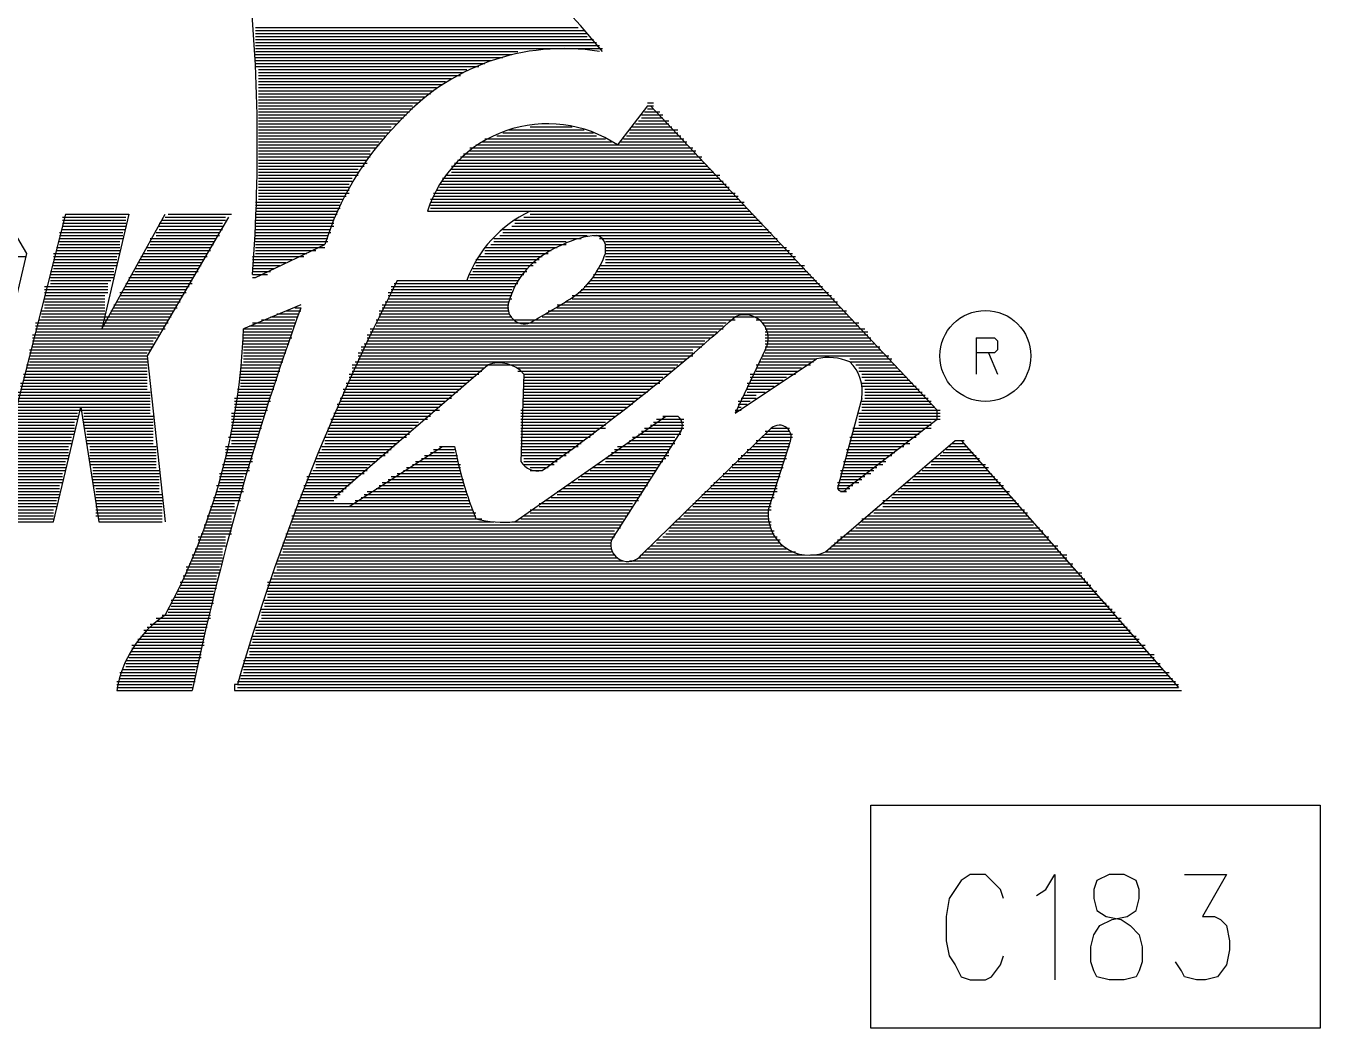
# Model space of a CAD drawing. Extents: x 11.9 to 28.1, y 10.8 to 21.2.
# Drawn here: x 22.0428 to 22.472, y 17.179 to 17.5115 of the extents above; entities that cross this region are included whole.
import ezdxf

# ---------------------------------------------------------------- set-up
doc = ezdxf.new("R2010")
doc.units = 0
doc.header["$MEASUREMENT"] = 0
doc.layers.add('LAYNR1', color=2, linetype='Continuous')

msp = doc.modelspace()

# ---------------------------------------------------------------- linework, layer by layer
at = {"layer": 'LAYNR1', "color": 7}
for points in [[(22.234, 17.503, 0.028773), (22.193, 17.547)], [(22.118, 17.429, 0.046729), (22.116, 17.535)], [(22.233, 17.503, 0.258152), (22.166, 17.479)], [(22.166, 17.479, 0.121014), (22.142, 17.439)], [(22.239, 17.472, 0.498028), (22.176, 17.45)], [(22.21, 17.45, 0.19477), (22.189, 17.427)], [(22.232, 17.442, 0.092169), (22.221, 17.439)], [(22.235, 17.439, 0.275177), (22.232, 17.442)], [(22.221, 17.439, 0.086833), (22.21, 17.432)], [(22.235, 17.436, 0.036126), (22.235, 17.439)], [(22.225, 17.422, 0.145152), (22.235, 17.436)], [(22.21, 17.432, 0.128229), (22.203, 17.42)], [(22.166, 17.427, 0.047599), (22.113, 17.293)], [(22.203, 17.42, 0.632968), (22.21, 17.413)], [(22.21, 17.413, 0.016522), (22.225, 17.422)], [(22.134, 17.418, 0.035336), (22.098, 17.291)], [(22.288, 17.404, 0.720447), (22.278, 17.415)], [(22.214, 17.364, 0.030139), (22.278, 17.415)], [(22.089, 17.316, 0.115688), (22.115, 17.411)], [(22.208, 17.396, 0.311111), (22.196, 17.399)], [(22.316, 17.4, 0.167078), (22.305, 17.401)], [(22.32, 17.388, 0.254362), (22.316, 17.4)], [(22.26, 17.377, 0.38713), (22.259, 17.382)], [(22.26, 17.377), (22.237, 17.341, 0.828288), (22.247, 17.336)], [(22.296, 17.373, 0.872456), (22.29, 17.378)], [(22.185, 17.372, 0.046598), (22.192, 17.348)], [(22.207, 17.367, 0.331284), (22.214, 17.364)], [(22.312, 17.358, 0.592622), (22.315, 17.358)], [(22.192, 17.348, 0.089761), (22.205, 17.347)], [(22.289, 17.351, 0.573455), (22.308, 17.337)], [(22.089, 17.316, 0.209419), (22.073, 17.291)]]:
    msp.add_lwpolyline(points, format="xyb", dxfattribs=at)
for points in [[(22.119, 17.511), (22.226, 17.511)], [(22.119, 17.51), (22.228, 17.51)], [(22.119, 17.51), (22.227, 17.51)], [(22.119, 17.509), (22.229, 17.509)], [(22.119, 17.508), (22.229, 17.508)], [(22.119, 17.507), (22.231, 17.507)], [(22.119, 17.507), (22.23, 17.507)], [(22.119, 17.506), (22.232, 17.506)], [(22.119, 17.505), (22.233, 17.505)], [(22.119, 17.504), (22.234, 17.504)], [(22.119, 17.504), (22.233, 17.504)], [(22.119, 17.503), (22.206, 17.503)], [(22.119, 17.502), (22.204, 17.502)], [(22.119, 17.501), (22.198, 17.501)], [(22.119, 17.501), (22.201, 17.501)], [(22.119, 17.5), (22.197, 17.5)], [(22.119, 17.499), (22.195, 17.499)], [(22.119, 17.498), (22.193, 17.498)], [(22.12, 17.498), (22.19, 17.498)], [(22.12, 17.497), (22.189, 17.497)], [(22.12, 17.496), (22.188, 17.496)], [(22.12, 17.495), (22.185, 17.495)], [(22.12, 17.495), (22.187, 17.495)], [(22.12, 17.494), (22.184, 17.494)], [(22.12, 17.493), (22.182, 17.493)], [(22.12, 17.492), (22.181, 17.492)], [(22.12, 17.492), (22.181, 17.492)], [(22.12, 17.491), (22.179, 17.491)], [(22.12, 17.49), (22.178, 17.49)], [(22.12, 17.489), (22.176, 17.489)], [(22.12, 17.489), (22.177, 17.489)], [(22.12, 17.488), (22.175, 17.488)], [(22.12, 17.487), (22.174, 17.487)], [(22.12, 17.486), (22.172, 17.486)], [(22.12, 17.486), (22.173, 17.486)], [(22.12, 17.485), (22.171, 17.485)], [(22.249, 17.485), (22.239, 17.472)], [(22.249, 17.486), (22.251, 17.486)], [(22.249, 17.485), (22.251, 17.485)], [(22.345, 17.384), (22.25, 17.485)], [(22.12, 17.484), (22.171, 17.484)], [(22.12, 17.483), (22.169, 17.483)], [(22.12, 17.483), (22.17, 17.483)], [(22.12, 17.482), (22.169, 17.482)], [(22.12, 17.481), (22.168, 17.481)], [(22.12, 17.48), (22.166, 17.48)], [(22.12, 17.48), (22.167, 17.48)], [(22.246, 17.48), (22.256, 17.48)], [(22.246, 17.48), (22.255, 17.48)], [(22.247, 17.482), (22.254, 17.482)], [(22.247, 17.481), (22.254, 17.481)], [(22.248, 17.483), (22.253, 17.483)], [(22.249, 17.484), (22.251, 17.484)], [(22.249, 17.483), (22.252, 17.483)], [(22.12, 17.479), (22.166, 17.479)], [(22.12, 17.478), (22.164, 17.478)], [(22.12, 17.477), (22.163, 17.477)], [(22.12, 17.477), (22.164, 17.477)], [(22.12, 17.476), (22.163, 17.476)], [(22.201, 17.476), (22.231, 17.476)], [(22.203, 17.477), (22.228, 17.477)], [(22.206, 17.477), (22.225, 17.477)], [(22.21, 17.478), (22.224, 17.478)], [(22.243, 17.477), (22.259, 17.477)], [(22.243, 17.477), (22.258, 17.477)], [(22.243, 17.476), (22.259, 17.476)], [(22.244, 17.478), (22.257, 17.478)], [(22.245, 17.479), (22.256, 17.479)], [(22.12, 17.475), (22.162, 17.475)], [(22.12, 17.474), (22.161, 17.474)], [(22.12, 17.474), (22.161, 17.474)], [(22.12, 17.473), (22.16, 17.473)], [(22.12, 17.472), (22.16, 17.472)], [(22.192, 17.472), (22.262, 17.472)], [(22.194, 17.473), (22.237, 17.473)], [(22.195, 17.474), (22.235, 17.474)], [(22.197, 17.474), (22.235, 17.474)], [(22.199, 17.475), (22.232, 17.475)], [(22.24, 17.473), (22.262, 17.473)], [(22.241, 17.474), (22.261, 17.474)], [(22.241, 17.474), (22.261, 17.474)], [(22.242, 17.475), (22.26, 17.475)], [(22.12, 17.471), (22.159, 17.471)], [(22.12, 17.471), (22.159, 17.471)], [(22.12, 17.47), (22.157, 17.47)], [(22.12, 17.469), (22.157, 17.469)], [(22.12, 17.468), (22.156, 17.468)], [(22.12, 17.468), (22.157, 17.468)], [(22.187, 17.468), (22.267, 17.468)], [(22.188, 17.469), (22.265, 17.469)], [(22.188, 17.468), (22.267, 17.468)], [(22.19, 17.471), (22.264, 17.471)], [(22.19, 17.47), (22.265, 17.47)], [(22.191, 17.471), (22.263, 17.471)], [(22.12, 17.467), (22.156, 17.467)], [(22.12, 17.466), (22.156, 17.466)], [(22.12, 17.465), (22.154, 17.465)], [(22.12, 17.465), (22.155, 17.465)], [(22.12, 17.464), (22.153, 17.464)], [(22.12, 17.463), (22.153, 17.463)], [(22.184, 17.465), (22.269, 17.465)], [(22.184, 17.464), (22.27, 17.464)], [(22.184, 17.463), (22.271, 17.463)], [(22.185, 17.466), (22.268, 17.466)], [(22.185, 17.465), (22.268, 17.465)], [(22.186, 17.467), (22.267, 17.467)], [(22.12, 17.462), (22.152, 17.462)], [(22.12, 17.462), (22.153, 17.462)], [(22.12, 17.461), (22.151, 17.461)], [(22.12, 17.46), (22.151, 17.46)], [(22.12, 17.459), (22.15, 17.459)], [(22.12, 17.459), (22.15, 17.459)], [(22.18, 17.459), (22.275, 17.459)], [(22.181, 17.461), (22.273, 17.461)], [(22.181, 17.46), (22.274, 17.46)], [(22.181, 17.459), (22.275, 17.459)], [(22.182, 17.462), (22.273, 17.462)], [(22.183, 17.462), (22.272, 17.462)], [(22.12, 17.458), (22.15, 17.458)], [(22.12, 17.457), (22.15, 17.457)], [(22.12, 17.456), (22.149, 17.456)], [(22.12, 17.456), (22.15, 17.456)], [(22.12, 17.455), (22.149, 17.455)], [(22.178, 17.456), (22.278, 17.456)], [(22.178, 17.456), (22.277, 17.456)], [(22.178, 17.455), (22.279, 17.455)], [(22.179, 17.457), (22.276, 17.457)], [(22.18, 17.458), (22.276, 17.458)], [(22.119, 17.453), (22.147, 17.453)], [(22.119, 17.453), (22.147, 17.453)], [(22.119, 17.452), (22.147, 17.452)], [(22.119, 17.451), (22.147, 17.451)], [(22.119, 17.45), (22.146, 17.45)], [(22.119, 17.45), (22.146, 17.45)], [(22.12, 17.454), (22.148, 17.454)], [(22.176, 17.45), (22.211, 17.45)], [(22.177, 17.454), (22.279, 17.454)], [(22.177, 17.453), (22.281, 17.453)], [(22.177, 17.453), (22.28, 17.453)], [(22.177, 17.452), (22.281, 17.452)], [(22.177, 17.451), (22.282, 17.451)], [(22.211, 17.45), (22.283, 17.45)], [(22.211, 17.45), (22.282, 17.45)], [(22.056, 17.449), (22.03, 17.347)], [(22.036, 17.448), (22.043, 17.436)], [(22.055, 17.448), (22.076, 17.448)], [(22.055, 17.447), (22.076, 17.447)], [(22.055, 17.447), (22.076, 17.447)], [(22.055, 17.446), (22.076, 17.446)], [(22.056, 17.449), (22.077, 17.449)], [(22.077, 17.449), (22.068, 17.411)], [(22.068, 17.411), (22.089, 17.449)], [(22.11, 17.448), (22.083, 17.402)], [(22.087, 17.446), (22.108, 17.446)], [(22.088, 17.447), (22.108, 17.447)], [(22.089, 17.448), (22.109, 17.448)], [(22.089, 17.447), (22.109, 17.447)], [(22.09, 17.449), (22.111, 17.449)], [(22.119, 17.449), (22.146, 17.449)], [(22.119, 17.448), (22.145, 17.448)], [(22.119, 17.447), (22.145, 17.447)], [(22.119, 17.447), (22.145, 17.447)], [(22.119, 17.446), (22.145, 17.446)], [(22.205, 17.447), (22.286, 17.447)], [(22.205, 17.446), (22.287, 17.446)], [(22.207, 17.447), (22.285, 17.447)], [(22.208, 17.448), (22.285, 17.448)], [(22.21, 17.449), (22.284, 17.449)], [(22.054, 17.443), (22.075, 17.443)], [(22.054, 17.442), (22.075, 17.442)], [(22.055, 17.445), (22.076, 17.445)], [(22.055, 17.444), (22.075, 17.444)], [(22.055, 17.444), (22.076, 17.444)], [(22.086, 17.443), (22.107, 17.443)], [(22.086, 17.442), (22.107, 17.442)], [(22.087, 17.445), (22.108, 17.445)], [(22.087, 17.444), (22.108, 17.444)], [(22.087, 17.444), (22.108, 17.444)], [(22.119, 17.445), (22.145, 17.445)], [(22.119, 17.444), (22.144, 17.444)], [(22.119, 17.444), (22.144, 17.444)], [(22.119, 17.443), (22.144, 17.443)], [(22.119, 17.442), (22.143, 17.442)], [(22.2, 17.442), (22.229, 17.442)], [(22.201, 17.444), (22.289, 17.444)], [(22.201, 17.443), (22.29, 17.443)], [(22.203, 17.444), (22.288, 17.444)], [(22.204, 17.445), (22.287, 17.445)], [(22.231, 17.442), (22.29, 17.442)], [(22.053, 17.438), (22.074, 17.438)], [(22.053, 17.438), (22.074, 17.438)], [(22.054, 17.441), (22.075, 17.441)], [(22.054, 17.441), (22.075, 17.441)], [(22.054, 17.44), (22.074, 17.44)], [(22.054, 17.439), (22.074, 17.439)], [(22.083, 17.438), (22.104, 17.438)], [(22.084, 17.441), (22.105, 17.441)], [(22.084, 17.44), (22.105, 17.44)], [(22.084, 17.439), (22.105, 17.439)], [(22.084, 17.438), (22.104, 17.438)], [(22.086, 17.441), (22.106, 17.441)], [(22.119, 17.441), (22.143, 17.441)], [(22.119, 17.441), (22.143, 17.441)], [(22.119, 17.44), (22.143, 17.44)], [(22.119, 17.428), (22.142, 17.439)], [(22.119, 17.439), (22.142, 17.439)], [(22.119, 17.438), (22.139, 17.438)], [(22.119, 17.438), (22.142, 17.438)], [(22.195, 17.438), (22.219, 17.438)], [(22.196, 17.438), (22.219, 17.438)], [(22.197, 17.439), (22.222, 17.439)], [(22.198, 17.441), (22.224, 17.441)], [(22.198, 17.44), (22.222, 17.44)], [(22.199, 17.441), (22.227, 17.441)], [(22.233, 17.441), (22.291, 17.441)], [(22.234, 17.441), (22.292, 17.441)], [(22.235, 17.44), (22.292, 17.44)], [(22.235, 17.439), (22.293, 17.439)], [(22.235, 17.438), (22.295, 17.438)], [(22.235, 17.438), (22.294, 17.438)], [(21.996, 17.435), (22.043, 17.435)], [(22.043, 17.436), (22.037, 17.41)], [(22.052, 17.436), (22.074, 17.436)], [(22.052, 17.435), (22.073, 17.435)], [(22.052, 17.435), (22.073, 17.435)], [(22.052, 17.434), (22.073, 17.434)], [(22.052, 17.433), (22.073, 17.433)], [(22.053, 17.437), (22.074, 17.437)], [(22.08, 17.433), (22.101, 17.433)], [(22.081, 17.435), (22.103, 17.435)], [(22.081, 17.434), (22.102, 17.434)], [(22.082, 17.436), (22.103, 17.436)], [(22.082, 17.435), (22.103, 17.435)], [(22.083, 17.437), (22.104, 17.437)], [(22.118, 17.435), (22.133, 17.435)], [(22.118, 17.434), (22.131, 17.434)], [(22.118, 17.433), (22.129, 17.433)], [(22.119, 17.437), (22.139, 17.437)], [(22.119, 17.436), (22.136, 17.436)], [(22.119, 17.435), (22.135, 17.435)], [(22.192, 17.434), (22.213, 17.434)], [(22.192, 17.433), (22.212, 17.433)], [(22.193, 17.435), (22.213, 17.435)], [(22.194, 17.435), (22.214, 17.435)], [(22.195, 17.437), (22.217, 17.437)], [(22.195, 17.436), (22.216, 17.436)], [(22.235, 17.437), (22.296, 17.437)], [(22.235, 17.436), (22.297, 17.436)], [(22.235, 17.435), (22.298, 17.435)], [(22.235, 17.435), (22.297, 17.435)], [(22.235, 17.434), (22.298, 17.434)], [(22.235, 17.433), (22.299, 17.433)], [(22.051, 17.43), (22.072, 17.43)], [(22.051, 17.429), (22.071, 17.429)], [(22.051, 17.429), (22.072, 17.429)], [(22.052, 17.432), (22.073, 17.432)], [(22.052, 17.432), (22.073, 17.432)], [(22.052, 17.431), (22.072, 17.431)], [(22.078, 17.429), (22.099, 17.429)], [(22.078, 17.429), (22.099, 17.429)], [(22.079, 17.431), (22.1, 17.431)], [(22.079, 17.43), (22.1, 17.43)], [(22.08, 17.432), (22.101, 17.432)], [(22.08, 17.432), (22.101, 17.432)], [(22.118, 17.432), (22.127, 17.432)], [(22.118, 17.432), (22.127, 17.432)], [(22.118, 17.431), (22.125, 17.431)], [(22.118, 17.43), (22.124, 17.43)], [(22.118, 17.429), (22.12, 17.429)], [(22.118, 17.429), (22.123, 17.429)], [(22.19, 17.429), (22.208, 17.429)], [(22.19, 17.429), (22.208, 17.429)], [(22.191, 17.431), (22.209, 17.431)], [(22.191, 17.43), (22.209, 17.43)], [(22.192, 17.432), (22.21, 17.432)], [(22.192, 17.432), (22.211, 17.432)], [(22.231, 17.429), (22.303, 17.429)], [(22.232, 17.43), (22.302, 17.43)], [(22.232, 17.429), (22.303, 17.429)], [(22.233, 17.432), (22.301, 17.432)], [(22.233, 17.431), (22.301, 17.431)], [(22.234, 17.432), (22.3, 17.432)], [(22.049, 17.425), (22.07, 17.425)], [(22.051, 17.428), (22.072, 17.428)], [(22.051, 17.427), (22.071, 17.427)], [(22.051, 17.426), (22.07, 17.426)], [(22.051, 17.426), (22.07, 17.426)], [(22.076, 17.426), (22.097, 17.426)], [(22.076, 17.425), (22.097, 17.425)], [(22.077, 17.428), (22.098, 17.428)], [(22.077, 17.427), (22.098, 17.427)], [(22.077, 17.426), (22.098, 17.426)], [(22.118, 17.428), (22.119, 17.428)], [(22.164, 17.425), (22.205, 17.425)], [(22.165, 17.426), (22.206, 17.426)], [(22.165, 17.426), (22.206, 17.426)], [(22.166, 17.427), (22.206, 17.427)], [(22.19, 17.428), (22.207, 17.428)], [(22.228, 17.425), (22.307, 17.425)], [(22.229, 17.426), (22.306, 17.426)], [(22.23, 17.427), (22.305, 17.427)], [(22.23, 17.426), (22.305, 17.426)], [(22.231, 17.428), (22.304, 17.428)], [(22.049, 17.424), (22.07, 17.424)], [(22.049, 17.423), (22.069, 17.423)], [(22.049, 17.423), (22.07, 17.423)], [(22.049, 17.422), (22.069, 17.422)], [(22.049, 17.421), (22.069, 17.421)], [(22.049, 17.42), (22.069, 17.42)], [(22.049, 17.42), (22.069, 17.42)], [(22.073, 17.42), (22.094, 17.42)], [(22.073, 17.42), (22.094, 17.42)], [(22.074, 17.423), (22.095, 17.423)], [(22.074, 17.422), (22.095, 17.422)], [(22.074, 17.421), (22.094, 17.421)], [(22.075, 17.424), (22.096, 17.424)], [(22.075, 17.423), (22.096, 17.423)], [(22.162, 17.42), (22.203, 17.42)], [(22.162, 17.42), (22.203, 17.42)], [(22.163, 17.423), (22.204, 17.423)], [(22.163, 17.422), (22.204, 17.422)], [(22.163, 17.421), (22.204, 17.421)], [(22.164, 17.424), (22.204, 17.424)], [(22.164, 17.423), (22.204, 17.423)], [(22.222, 17.42), (22.312, 17.42)], [(22.222, 17.42), (22.311, 17.42)], [(22.224, 17.422), (22.31, 17.422)], [(22.224, 17.421), (22.311, 17.421)], [(22.226, 17.423), (22.309, 17.423)], [(22.227, 17.424), (22.307, 17.424)], [(22.227, 17.423), (22.308, 17.423)], [(22.048, 17.417), (22.069, 17.417)], [(22.048, 17.417), (22.069, 17.417)], [(22.048, 17.416), (22.069, 17.416)], [(22.049, 17.419), (22.069, 17.419)], [(22.049, 17.418), (22.069, 17.418)], [(22.071, 17.417), (22.092, 17.417)], [(22.071, 17.416), (22.091, 17.416)], [(22.072, 17.419), (22.093, 17.419)], [(22.072, 17.418), (22.093, 17.418)], [(22.072, 17.417), (22.092, 17.417)], [(22.134, 17.419), (22.115, 17.411)], [(22.126, 17.416), (22.133, 17.416)], [(22.129, 17.417), (22.133, 17.417)], [(22.13, 17.417), (22.134, 17.417)], [(22.132, 17.418), (22.134, 17.418)], [(22.16, 17.417), (22.203, 17.417)], [(22.16, 17.416), (22.203, 17.416)], [(22.161, 17.419), (22.203, 17.419)], [(22.161, 17.418), (22.203, 17.418)], [(22.161, 17.417), (22.203, 17.417)], [(22.215, 17.416), (22.315, 17.416)], [(22.216, 17.417), (22.315, 17.417)], [(22.218, 17.417), (22.314, 17.417)], [(22.219, 17.419), (22.312, 17.419)], [(22.219, 17.418), (22.313, 17.418)], [(22.046, 17.413), (22.09, 17.413)], [(22.046, 17.412), (22.089, 17.412)], [(22.047, 17.414), (22.09, 17.414)], [(22.048, 17.415), (22.069, 17.415)], [(22.048, 17.414), (22.069, 17.414)], [(22.069, 17.415), (22.091, 17.415)], [(22.069, 17.414), (22.09, 17.414)], [(22.117, 17.412), (22.132, 17.412)], [(22.118, 17.413), (22.132, 17.413)], [(22.121, 17.414), (22.132, 17.414)], [(22.122, 17.414), (22.132, 17.414)], [(22.124, 17.415), (22.133, 17.415)], [(22.159, 17.414), (22.277, 17.414)], [(22.159, 17.414), (22.205, 17.414)], [(22.159, 17.413), (22.275, 17.413)], [(22.159, 17.412), (22.274, 17.412)], [(22.16, 17.415), (22.204, 17.415)], [(22.211, 17.414), (22.278, 17.414)], [(22.214, 17.415), (22.316, 17.415)], [(22.285, 17.414), (22.316, 17.414)], [(22.286, 17.414), (22.317, 17.414)], [(22.287, 17.413), (22.319, 17.413)], [(22.288, 17.412), (22.319, 17.412)], [(22.045, 17.409), (22.087, 17.409)], [(22.045, 17.408), (22.086, 17.408)], [(22.045, 17.408), (22.086, 17.408)], [(22.045, 17.407), (22.085, 17.407)], [(22.046, 17.411), (22.088, 17.411)], [(22.046, 17.411), (22.089, 17.411)], [(22.046, 17.41), (22.087, 17.41)], [(22.115, 17.411), (22.131, 17.411)], [(22.115, 17.411), (22.131, 17.411)], [(22.115, 17.41), (22.131, 17.41)], [(22.115, 17.409), (22.131, 17.409)], [(22.115, 17.408), (22.13, 17.408)], [(22.115, 17.408), (22.131, 17.408)], [(22.115, 17.407), (22.13, 17.407)], [(22.156, 17.409), (22.271, 17.409)], [(22.156, 17.408), (22.269, 17.408)], [(22.156, 17.407), (22.268, 17.407)], [(22.157, 17.411), (22.273, 17.411)], [(22.157, 17.41), (22.272, 17.41)], [(22.157, 17.408), (22.27, 17.408)], [(22.158, 17.411), (22.274, 17.411)], [(22.288, 17.411), (22.321, 17.411)], [(22.288, 17.411), (22.32, 17.411)], [(22.288, 17.41), (22.322, 17.41)], [(22.288, 17.409), (22.322, 17.409)], [(22.288, 17.408), (22.323, 17.408)], [(22.288, 17.408), (22.322, 17.408)], [(22.288, 17.407), (22.323, 17.407)], [(22.358, 17.408), (22.358, 17.396)], [(22.358, 17.408), (22.363, 17.408), (22.364, 17.408)], [(22.364, 17.408), (22.365, 17.407), (22.365, 17.406), (22.365, 17.405), (22.365, 17.404), (22.364, 17.403)], [(22.044, 17.404), (22.084, 17.404)], [(22.044, 17.403), (22.083, 17.403)], [(22.045, 17.406), (22.085, 17.406)], [(22.045, 17.405), (22.084, 17.405)], [(22.045, 17.405), (22.085, 17.405)], [(22.115, 17.406), (22.13, 17.406)], [(22.115, 17.405), (22.129, 17.405)], [(22.115, 17.405), (22.129, 17.405)], [(22.115, 17.404), (22.129, 17.404)], [(22.115, 17.403), (22.129, 17.403)], [(22.153, 17.403), (22.264, 17.403)], [(22.154, 17.405), (22.266, 17.405)], [(22.154, 17.404), (22.264, 17.404)], [(22.155, 17.406), (22.268, 17.406)], [(22.155, 17.405), (22.267, 17.405)], [(22.288, 17.404), (22.278, 17.383)], [(22.288, 17.406), (22.324, 17.406)], [(22.288, 17.405), (22.326, 17.405)], [(22.288, 17.405), (22.325, 17.405)], [(22.288, 17.404), (22.326, 17.404)], [(22.288, 17.403), (22.327, 17.403)], [(22.364, 17.403), (22.363, 17.403), (22.358, 17.403)], [(22.362, 17.403), (22.365, 17.396)], [(22.043, 17.399), (22.083, 17.399)], [(22.043, 17.399), (22.083, 17.399)], [(22.044, 17.402), (22.083, 17.402)], [(22.044, 17.402), (22.083, 17.402)], [(22.044, 17.401), (22.083, 17.401)], [(22.044, 17.4), (22.083, 17.4)], [(22.083, 17.402), (22.089, 17.347)], [(22.114, 17.399), (22.127, 17.399)], [(22.114, 17.399), (22.127, 17.399)], [(22.115, 17.402), (22.128, 17.402)], [(22.115, 17.402), (22.128, 17.402)], [(22.115, 17.401), (22.128, 17.401)], [(22.115, 17.4), (22.128, 17.4)], [(22.145, 17.355), (22.196, 17.399)], [(22.151, 17.399), (22.196, 17.399)], [(22.152, 17.4), (22.261, 17.4)], [(22.152, 17.399), (22.259, 17.399)], [(22.153, 17.402), (22.262, 17.402)], [(22.153, 17.402), (22.264, 17.402)], [(22.153, 17.401), (22.262, 17.401)], [(22.203, 17.399), (22.258, 17.399)], [(22.278, 17.383), (22.305, 17.401)], [(22.285, 17.399), (22.301, 17.399)], [(22.285, 17.399), (22.303, 17.399)], [(22.286, 17.4), (22.304, 17.4)], [(22.287, 17.402), (22.329, 17.402)], [(22.287, 17.401), (22.305, 17.401)], [(22.288, 17.402), (22.328, 17.402)], [(22.316, 17.401), (22.33, 17.401)], [(22.316, 17.4), (22.33, 17.4)], [(22.318, 17.399), (22.331, 17.399)], [(22.319, 17.399), (22.331, 17.399)], [(22.042, 17.396), (22.083, 17.396)], [(22.042, 17.395), (22.083, 17.395)], [(22.043, 17.398), (22.083, 17.398)], [(22.043, 17.397), (22.083, 17.397)], [(22.043, 17.396), (22.083, 17.396)], [(22.114, 17.398), (22.127, 17.398)], [(22.114, 17.397), (22.127, 17.397)], [(22.114, 17.396), (22.126, 17.396)], [(22.114, 17.396), (22.126, 17.396)], [(22.114, 17.395), (22.126, 17.395)], [(22.15, 17.396), (22.192, 17.396)], [(22.15, 17.396), (22.193, 17.396)], [(22.15, 17.395), (22.191, 17.395)], [(22.151, 17.398), (22.195, 17.398)], [(22.151, 17.397), (22.194, 17.397)], [(22.206, 17.398), (22.258, 17.398)], [(22.206, 17.397), (22.257, 17.397)], [(22.208, 17.396), (22.207, 17.367)], [(22.208, 17.396), (22.255, 17.396)], [(22.208, 17.396), (22.256, 17.396)], [(22.208, 17.395), (22.254, 17.395)], [(22.283, 17.396), (22.297, 17.396)], [(22.283, 17.395), (22.295, 17.395)], [(22.285, 17.398), (22.3, 17.398)], [(22.285, 17.397), (22.299, 17.397)], [(22.285, 17.396), (22.298, 17.396)], [(22.319, 17.398), (22.332, 17.398)], [(22.319, 17.397), (22.333, 17.397)], [(22.32, 17.396), (22.334, 17.396)], [(22.32, 17.396), (22.334, 17.396)], [(22.32, 17.395), (22.335, 17.395)], [(22.04, 17.39), (22.084, 17.39)], [(22.041, 17.393), (22.083, 17.393)], [(22.041, 17.392), (22.083, 17.392)], [(22.041, 17.391), (22.083, 17.391)], [(22.041, 17.39), (22.084, 17.39)], [(22.042, 17.394), (22.083, 17.394)], [(22.042, 17.393), (22.083, 17.393)], [(22.113, 17.391), (22.125, 17.391)], [(22.113, 17.39), (22.124, 17.39)], [(22.113, 17.39), (22.124, 17.39)], [(22.114, 17.394), (22.126, 17.394)], [(22.114, 17.393), (22.125, 17.393)], [(22.114, 17.393), (22.125, 17.393)], [(22.114, 17.392), (22.125, 17.392)], [(22.148, 17.391), (22.187, 17.391)], [(22.148, 17.39), (22.185, 17.39)], [(22.148, 17.39), (22.186, 17.39)], [(22.149, 17.393), (22.189, 17.393)], [(22.149, 17.393), (22.189, 17.393)], [(22.149, 17.392), (22.188, 17.392)], [(22.15, 17.394), (22.19, 17.394)], [(22.208, 17.394), (22.253, 17.394)], [(22.208, 17.393), (22.253, 17.393)], [(22.208, 17.393), (22.253, 17.393)], [(22.208, 17.392), (22.251, 17.392)], [(22.208, 17.391), (22.25, 17.391)], [(22.208, 17.39), (22.248, 17.39)], [(22.208, 17.39), (22.249, 17.39)], [(22.282, 17.393), (22.292, 17.393)], [(22.282, 17.392), (22.291, 17.392)], [(22.282, 17.391), (22.29, 17.391)], [(22.282, 17.39), (22.288, 17.39)], [(22.282, 17.39), (22.288, 17.39)], [(22.283, 17.394), (22.294, 17.394)], [(22.283, 17.393), (22.293, 17.393)], [(22.32, 17.393), (22.337, 17.393)], [(22.32, 17.392), (22.338, 17.392)], [(22.321, 17.394), (22.336, 17.394)], [(22.321, 17.393), (22.336, 17.393)], [(22.321, 17.391), (22.339, 17.391)], [(22.321, 17.39), (22.34, 17.39)], [(22.321, 17.39), (22.339, 17.39)], [(22.04, 17.389), (22.084, 17.389)], [(22.04, 17.388), (22.084, 17.388)], [(22.04, 17.387), (22.084, 17.387)], [(22.04, 17.387), (22.084, 17.387)], [(22.04, 17.386), (22.084, 17.386)], [(22.112, 17.388), (22.124, 17.388)], [(22.112, 17.387), (22.124, 17.387)], [(22.112, 17.387), (22.124, 17.387)], [(22.112, 17.386), (22.123, 17.386)], [(22.113, 17.389), (22.124, 17.389)], [(22.146, 17.386), (22.181, 17.386)], [(22.147, 17.388), (22.184, 17.388)], [(22.147, 17.387), (22.182, 17.387)], [(22.147, 17.387), (22.182, 17.387)], [(22.148, 17.389), (22.184, 17.389)], [(22.208, 17.389), (22.247, 17.389)], [(22.208, 17.388), (22.246, 17.388)], [(22.208, 17.387), (22.245, 17.387)], [(22.208, 17.387), (22.245, 17.387)], [(22.208, 17.386), (22.244, 17.386)], [(22.279, 17.387), (22.283, 17.387)], [(22.279, 17.386), (22.282, 17.386)], [(22.28, 17.388), (22.285, 17.388)], [(22.28, 17.387), (22.283, 17.387)], [(22.281, 17.389), (22.285, 17.389)], [(22.32, 17.388), (22.312, 17.358)], [(22.32, 17.387), (22.343, 17.387)], [(22.32, 17.387), (22.343, 17.387)], [(22.32, 17.386), (22.343, 17.386)], [(22.321, 17.389), (22.341, 17.389)], [(22.321, 17.388), (22.342, 17.388)], [(22.039, 17.383), (22.06, 17.383)], [(22.039, 17.382), (22.06, 17.382)], [(22.04, 17.385), (22.084, 17.385)], [(22.04, 17.384), (22.084, 17.384)], [(22.04, 17.384), (22.084, 17.384)], [(22.052, 17.347), (22.061, 17.385)], [(22.061, 17.385), (22.067, 17.347)], [(22.062, 17.383), (22.084, 17.383)], [(22.062, 17.382), (22.085, 17.382)], [(22.111, 17.383), (22.122, 17.383)], [(22.111, 17.382), (22.122, 17.382)], [(22.112, 17.385), (22.123, 17.385)], [(22.112, 17.384), (22.122, 17.384)], [(22.112, 17.384), (22.123, 17.384)], [(22.145, 17.383), (22.177, 17.383)], [(22.145, 17.382), (22.177, 17.382)], [(22.146, 17.385), (22.18, 17.385)], [(22.146, 17.384), (22.178, 17.384)], [(22.146, 17.384), (22.18, 17.384)], [(22.205, 17.347), (22.255, 17.382)], [(22.207, 17.384), (22.24, 17.384)], [(22.207, 17.383), (22.24, 17.383)], [(22.207, 17.382), (22.238, 17.382)], [(22.208, 17.385), (22.242, 17.385)], [(22.208, 17.384), (22.241, 17.384)], [(22.254, 17.382), (22.259, 17.382)], [(22.255, 17.382), (22.259, 17.382)], [(22.278, 17.384), (22.28, 17.384)], [(22.279, 17.385), (22.28, 17.385)], [(22.319, 17.383), (22.346, 17.383)], [(22.319, 17.382), (22.346, 17.382)], [(22.32, 17.385), (22.344, 17.385)], [(22.32, 17.384), (22.346, 17.384)], [(22.32, 17.384), (22.345, 17.384)], [(22.345, 17.381), (22.345, 17.384)], [(22.038, 17.378), (22.059, 17.378)], [(22.038, 17.378), (22.059, 17.378)], [(22.038, 17.377), (22.059, 17.377)], [(22.039, 17.381), (22.06, 17.381)], [(22.039, 17.381), (22.06, 17.381)], [(22.039, 17.38), (22.059, 17.38)], [(22.039, 17.379), (22.059, 17.379)], [(22.062, 17.381), (22.085, 17.381)], [(22.062, 17.381), (22.085, 17.381)], [(22.062, 17.38), (22.085, 17.38)], [(22.062, 17.379), (22.085, 17.379)], [(22.062, 17.378), (22.085, 17.378)], [(22.063, 17.378), (22.085, 17.378)], [(22.063, 17.377), (22.085, 17.377)], [(22.111, 17.381), (22.121, 17.381)], [(22.111, 17.381), (22.121, 17.381)], [(22.111, 17.38), (22.121, 17.38)], [(22.111, 17.379), (22.121, 17.379)], [(22.111, 17.378), (22.121, 17.378)], [(22.111, 17.378), (22.121, 17.378)], [(22.111, 17.377), (22.12, 17.377)], [(22.143, 17.378), (22.171, 17.378)], [(22.143, 17.377), (22.17, 17.377)], [(22.144, 17.381), (22.175, 17.381)], [(22.144, 17.38), (22.173, 17.38)], [(22.144, 17.379), (22.173, 17.379)], [(22.144, 17.378), (22.171, 17.378)], [(22.145, 17.381), (22.176, 17.381)], [(22.207, 17.381), (22.237, 17.381)], [(22.207, 17.381), (22.237, 17.381)], [(22.207, 17.38), (22.235, 17.38)], [(22.207, 17.379), (22.235, 17.379)], [(22.207, 17.378), (22.233, 17.378)], [(22.207, 17.378), (22.235, 17.378)], [(22.207, 17.377), (22.232, 17.377)], [(22.247, 17.336), (22.29, 17.378)], [(22.247, 17.377), (22.26, 17.377)], [(22.248, 17.378), (22.261, 17.378)], [(22.249, 17.378), (22.261, 17.378)], [(22.25, 17.379), (22.261, 17.379)], [(22.251, 17.38), (22.261, 17.38)], [(22.252, 17.381), (22.261, 17.381)], [(22.253, 17.381), (22.26, 17.381)], [(22.288, 17.377), (22.296, 17.377)], [(22.29, 17.378), (22.296, 17.378)], [(22.291, 17.378), (22.295, 17.378)], [(22.315, 17.358), (22.345, 17.381)], [(22.317, 17.378), (22.341, 17.378)], [(22.317, 17.377), (22.34, 17.377)], [(22.319, 17.381), (22.345, 17.381)], [(22.319, 17.381), (22.346, 17.381)], [(22.319, 17.38), (22.343, 17.38)], [(22.319, 17.379), (22.343, 17.379)], [(22.319, 17.378), (22.343, 17.378)], [(22.037, 17.375), (22.058, 17.375)], [(22.037, 17.374), (22.058, 17.374)], [(22.037, 17.373), (22.058, 17.373)], [(22.038, 17.376), (22.059, 17.376)], [(22.038, 17.375), (22.058, 17.375)], [(22.063, 17.376), (22.085, 17.376)], [(22.063, 17.375), (22.085, 17.375)], [(22.063, 17.375), (22.085, 17.375)], [(22.063, 17.374), (22.085, 17.374)], [(22.063, 17.373), (22.085, 17.373)], [(22.11, 17.375), (22.119, 17.375)], [(22.111, 17.376), (22.12, 17.376)], [(22.111, 17.375), (22.12, 17.375)], [(22.111, 17.374), (22.119, 17.374)], [(22.111, 17.373), (22.119, 17.373)], [(22.142, 17.375), (22.167, 17.375)], [(22.142, 17.375), (22.169, 17.375)], [(22.142, 17.374), (22.167, 17.374)], [(22.142, 17.373), (22.166, 17.373)], [(22.143, 17.376), (22.17, 17.376)], [(22.207, 17.376), (22.231, 17.376)], [(22.207, 17.375), (22.229, 17.375)], [(22.207, 17.375), (22.23, 17.375)], [(22.207, 17.374), (22.228, 17.374)], [(22.207, 17.373), (22.227, 17.373)], [(22.242, 17.373), (22.258, 17.373)], [(22.243, 17.374), (22.258, 17.374)], [(22.244, 17.375), (22.258, 17.375)], [(22.245, 17.375), (22.258, 17.375)], [(22.246, 17.376), (22.26, 17.376)], [(22.285, 17.374), (22.296, 17.374)], [(22.285, 17.373), (22.296, 17.373)], [(22.287, 17.375), (22.297, 17.375)], [(22.287, 17.375), (22.297, 17.375)], [(22.288, 17.376), (22.297, 17.376)], [(22.296, 17.373), (22.289, 17.351)], [(22.308, 17.337), (22.351, 17.374)], [(22.316, 17.375), (22.337, 17.375)], [(22.316, 17.374), (22.336, 17.374)], [(22.316, 17.373), (22.336, 17.373)], [(22.317, 17.376), (22.339, 17.376)], [(22.317, 17.375), (22.338, 17.375)], [(22.35, 17.373), (22.354, 17.373)], [(22.351, 17.374), (22.354, 17.374)], [(22.353, 17.374), (22.425, 17.292)], [(22.036, 17.37), (22.057, 17.37)], [(22.036, 17.369), (22.057, 17.369)], [(22.036, 17.369), (22.057, 17.369)], [(22.037, 17.372), (22.057, 17.372)], [(22.037, 17.372), (22.057, 17.372)], [(22.037, 17.371), (22.057, 17.371)], [(22.064, 17.372), (22.086, 17.372)], [(22.064, 17.372), (22.086, 17.372)], [(22.064, 17.371), (22.086, 17.371)], [(22.064, 17.37), (22.086, 17.37)], [(22.064, 17.369), (22.086, 17.369)], [(22.064, 17.369), (22.086, 17.369)], [(22.109, 17.372), (22.118, 17.372)], [(22.109, 17.371), (22.118, 17.371)], [(22.109, 17.37), (22.118, 17.37)], [(22.109, 17.369), (22.118, 17.369)], [(22.109, 17.369), (22.118, 17.369)], [(22.11, 17.372), (22.119, 17.372)], [(22.14, 17.37), (22.163, 17.37)], [(22.14, 17.369), (22.161, 17.369)], [(22.14, 17.369), (22.162, 17.369)], [(22.141, 17.372), (22.164, 17.372)], [(22.141, 17.372), (22.165, 17.372)], [(22.141, 17.371), (22.164, 17.371)], [(22.15, 17.352), (22.181, 17.372)], [(22.175, 17.369), (22.186, 17.369)], [(22.176, 17.369), (22.185, 17.369)], [(22.177, 17.37), (22.185, 17.37)], [(22.178, 17.371), (22.185, 17.371)], [(22.18, 17.372), (22.185, 17.372)], [(22.181, 17.372), (22.185, 17.372)], [(22.181, 17.372), (22.184, 17.372)], [(22.207, 17.372), (22.225, 17.372)], [(22.207, 17.372), (22.226, 17.372)], [(22.207, 17.371), (22.224, 17.371)], [(22.207, 17.37), (22.223, 17.37)], [(22.207, 17.369), (22.221, 17.369)], [(22.207, 17.369), (22.222, 17.369)], [(22.236, 17.369), (22.255, 17.369)], [(22.236, 17.369), (22.256, 17.369)], [(22.237, 17.37), (22.256, 17.37)], [(22.238, 17.371), (22.256, 17.371)], [(22.239, 17.372), (22.257, 17.372)], [(22.241, 17.372), (22.257, 17.372)], [(22.28, 17.369), (22.295, 17.369)], [(22.281, 17.369), (22.295, 17.369)], [(22.282, 17.371), (22.295, 17.371)], [(22.282, 17.37), (22.295, 17.37)], [(22.284, 17.372), (22.295, 17.372)], [(22.284, 17.372), (22.296, 17.372)], [(22.315, 17.371), (22.332, 17.371)], [(22.315, 17.37), (22.331, 17.37)], [(22.315, 17.369), (22.33, 17.369)], [(22.315, 17.369), (22.33, 17.369)], [(22.316, 17.372), (22.333, 17.372)], [(22.316, 17.372), (22.334, 17.372)], [(22.346, 17.369), (22.358, 17.369)], [(22.346, 17.369), (22.358, 17.369)], [(22.347, 17.37), (22.357, 17.37)], [(22.348, 17.371), (22.356, 17.371)], [(22.349, 17.372), (22.355, 17.372)], [(22.35, 17.372), (22.355, 17.372)], [(22.035, 17.366), (22.056, 17.366)], [(22.035, 17.365), (22.056, 17.365)], [(22.036, 17.368), (22.057, 17.368)], [(22.036, 17.367), (22.056, 17.367)], [(22.036, 17.366), (22.056, 17.366)], [(22.064, 17.368), (22.086, 17.368)], [(22.064, 17.367), (22.086, 17.367)], [(22.064, 17.366), (22.086, 17.366)], [(22.064, 17.366), (22.086, 17.366)], [(22.065, 17.365), (22.086, 17.365)], [(22.108, 17.366), (22.117, 17.366)], [(22.108, 17.365), (22.117, 17.365)], [(22.109, 17.368), (22.118, 17.368)], [(22.109, 17.367), (22.118, 17.367)], [(22.109, 17.366), (22.117, 17.366)], [(22.139, 17.368), (22.16, 17.368)], [(22.139, 17.367), (22.159, 17.367)], [(22.139, 17.366), (22.157, 17.366)], [(22.139, 17.366), (22.157, 17.366)], [(22.139, 17.365), (22.156, 17.365)], [(22.169, 17.365), (22.187, 17.365)], [(22.171, 17.366), (22.187, 17.366)], [(22.172, 17.367), (22.186, 17.367)], [(22.172, 17.366), (22.186, 17.366)], [(22.174, 17.368), (22.186, 17.368)], [(22.208, 17.368), (22.22, 17.368)], [(22.208, 17.367), (22.219, 17.367)], [(22.208, 17.366), (22.217, 17.366)], [(22.208, 17.366), (22.218, 17.366)], [(22.21, 17.365), (22.216, 17.365)], [(22.231, 17.365), (22.252, 17.365)], [(22.232, 17.366), (22.253, 17.366)], [(22.233, 17.366), (22.253, 17.366)], [(22.235, 17.368), (22.255, 17.368)], [(22.235, 17.367), (22.254, 17.367)], [(22.277, 17.366), (22.294, 17.366)], [(22.277, 17.365), (22.294, 17.365)], [(22.278, 17.366), (22.294, 17.366)], [(22.279, 17.368), (22.295, 17.368)], [(22.279, 17.367), (22.294, 17.367)], [(22.314, 17.367), (22.328, 17.367)], [(22.314, 17.366), (22.326, 17.366)], [(22.314, 17.366), (22.327, 17.366)], [(22.314, 17.365), (22.325, 17.365)], [(22.315, 17.368), (22.328, 17.368)], [(22.341, 17.365), (22.362, 17.365)], [(22.343, 17.367), (22.359, 17.367)], [(22.343, 17.366), (22.361, 17.366)], [(22.343, 17.366), (22.36, 17.366)], [(22.344, 17.368), (22.359, 17.368)], [(22.034, 17.362), (22.055, 17.362)], [(22.034, 17.361), (22.055, 17.361)], [(22.034, 17.36), (22.055, 17.36)], [(22.034, 17.36), (22.055, 17.36)], [(22.035, 17.364), (22.056, 17.364)], [(22.035, 17.363), (22.055, 17.363)], [(22.035, 17.363), (22.055, 17.363)], [(22.065, 17.364), (22.087, 17.364)], [(22.065, 17.363), (22.087, 17.363)], [(22.065, 17.363), (22.087, 17.363)], [(22.065, 17.362), (22.087, 17.362)], [(22.065, 17.361), (22.087, 17.361)], [(22.065, 17.36), (22.087, 17.36)], [(22.065, 17.36), (22.087, 17.36)], [(22.107, 17.363), (22.115, 17.363)], [(22.107, 17.362), (22.115, 17.362)], [(22.107, 17.361), (22.115, 17.361)], [(22.107, 17.36), (22.115, 17.36)], [(22.107, 17.36), (22.115, 17.36)], [(22.108, 17.364), (22.117, 17.364)], [(22.108, 17.363), (22.116, 17.363)], [(22.136, 17.362), (22.153, 17.362)], [(22.136, 17.361), (22.152, 17.361)], [(22.136, 17.36), (22.151, 17.36)], [(22.136, 17.36), (22.151, 17.36)], [(22.137, 17.363), (22.154, 17.363)], [(22.138, 17.364), (22.156, 17.364)], [(22.138, 17.363), (22.155, 17.363)], [(22.161, 17.36), (22.188, 17.36)], [(22.162, 17.36), (22.188, 17.36)], [(22.163, 17.361), (22.188, 17.361)], [(22.164, 17.362), (22.187, 17.362)], [(22.166, 17.363), (22.187, 17.363)], [(22.167, 17.363), (22.187, 17.363)], [(22.168, 17.364), (22.187, 17.364)], [(22.21, 17.364), (22.214, 17.364)], [(22.224, 17.36), (22.249, 17.36)], [(22.224, 17.36), (22.249, 17.36)], [(22.226, 17.361), (22.25, 17.361)], [(22.227, 17.362), (22.25, 17.362)], [(22.228, 17.363), (22.251, 17.363)], [(22.229, 17.363), (22.251, 17.363)], [(22.23, 17.364), (22.252, 17.364)], [(22.271, 17.36), (22.292, 17.36)], [(22.272, 17.36), (22.292, 17.36)], [(22.273, 17.361), (22.292, 17.361)], [(22.274, 17.363), (22.293, 17.363)], [(22.274, 17.362), (22.293, 17.362)], [(22.275, 17.363), (22.293, 17.363)], [(22.276, 17.364), (22.293, 17.364)], [(22.312, 17.36), (22.318, 17.36)], [(22.312, 17.36), (22.319, 17.36)], [(22.313, 17.364), (22.324, 17.364)], [(22.313, 17.363), (22.322, 17.363)], [(22.313, 17.363), (22.323, 17.363)], [(22.313, 17.362), (22.321, 17.362)], [(22.313, 17.361), (22.32, 17.361)], [(22.335, 17.36), (22.366, 17.36)], [(22.336, 17.36), (22.365, 17.36)], [(22.337, 17.362), (22.364, 17.362)], [(22.337, 17.361), (22.365, 17.361)], [(22.338, 17.363), (22.363, 17.363)], [(22.34, 17.364), (22.362, 17.364)], [(22.34, 17.363), (22.363, 17.363)], [(22.033, 17.357), (22.054, 17.357)], [(22.033, 17.357), (22.054, 17.357)], [(22.033, 17.356), (22.054, 17.356)], [(22.034, 17.359), (22.054, 17.359)], [(22.034, 17.358), (22.054, 17.358)], [(22.065, 17.359), (22.087, 17.359)], [(22.066, 17.358), (22.087, 17.358)], [(22.066, 17.357), (22.087, 17.357)], [(22.066, 17.357), (22.087, 17.357)], [(22.066, 17.356), (22.088, 17.356)], [(22.106, 17.359), (22.115, 17.359)], [(22.106, 17.357), (22.114, 17.357)], [(22.106, 17.357), (22.115, 17.357)], [(22.106, 17.356), (22.114, 17.356)], [(22.107, 17.358), (22.115, 17.358)], [(22.134, 17.356), (22.147, 17.356)], [(22.135, 17.359), (22.15, 17.359)], [(22.135, 17.358), (22.149, 17.358)], [(22.135, 17.357), (22.147, 17.357)], [(22.135, 17.357), (22.148, 17.357)], [(22.155, 17.356), (22.189, 17.356)], [(22.156, 17.357), (22.189, 17.357)], [(22.159, 17.358), (22.188, 17.358)], [(22.159, 17.357), (22.188, 17.357)], [(22.16, 17.359), (22.188, 17.359)], [(22.219, 17.357), (22.247, 17.357)], [(22.219, 17.356), (22.247, 17.356)], [(22.22, 17.357), (22.247, 17.357)], [(22.221, 17.358), (22.248, 17.358)], [(22.222, 17.359), (22.249, 17.359)], [(22.267, 17.356), (22.291, 17.356)], [(22.268, 17.357), (22.291, 17.357)], [(22.269, 17.357), (22.292, 17.357)], [(22.27, 17.359), (22.292, 17.359)], [(22.27, 17.358), (22.292, 17.358)], [(22.312, 17.359), (22.317, 17.359)], [(22.312, 17.358), (22.316, 17.358)], [(22.313, 17.357), (22.315, 17.357)], [(22.33, 17.356), (22.369, 17.356)], [(22.332, 17.357), (22.369, 17.357)], [(22.333, 17.358), (22.367, 17.358)], [(22.333, 17.357), (22.368, 17.357)], [(22.334, 17.359), (22.367, 17.359)], [(22.032, 17.354), (22.053, 17.354)], [(22.032, 17.353), (22.053, 17.353)], [(22.032, 17.352), (22.053, 17.352)], [(22.033, 17.355), (22.054, 17.355)], [(22.033, 17.354), (22.053, 17.354)], [(22.066, 17.355), (22.088, 17.355)], [(22.066, 17.354), (22.088, 17.354)], [(22.066, 17.354), (22.088, 17.354)], [(22.066, 17.353), (22.088, 17.353)], [(22.066, 17.352), (22.088, 17.352)], [(22.104, 17.352), (22.112, 17.352)], [(22.105, 17.355), (22.114, 17.355)], [(22.105, 17.354), (22.112, 17.354)], [(22.105, 17.354), (22.114, 17.354)], [(22.105, 17.353), (22.112, 17.353)], [(22.133, 17.354), (22.145, 17.354)], [(22.133, 17.354), (22.145, 17.354)], [(22.133, 17.353), (22.19, 17.353)], [(22.133, 17.352), (22.19, 17.352)], [(22.134, 17.355), (22.146, 17.355)], [(22.152, 17.354), (22.19, 17.354)], [(22.153, 17.354), (22.189, 17.354)], [(22.154, 17.355), (22.189, 17.355)], [(22.213, 17.353), (22.244, 17.353)], [(22.213, 17.352), (22.244, 17.352)], [(22.215, 17.354), (22.245, 17.354)], [(22.216, 17.354), (22.246, 17.354)], [(22.217, 17.355), (22.246, 17.355)], [(22.264, 17.353), (22.29, 17.353)], [(22.264, 17.352), (22.29, 17.352)], [(22.265, 17.354), (22.29, 17.354)], [(22.266, 17.354), (22.29, 17.354)], [(22.267, 17.355), (22.291, 17.355)], [(22.327, 17.354), (22.371, 17.354)], [(22.327, 17.353), (22.372, 17.353)], [(22.327, 17.352), (22.372, 17.352)], [(22.329, 17.354), (22.371, 17.354)], [(22.33, 17.355), (22.37, 17.355)], [(22.031, 17.351), (22.052, 17.351)], [(22.031, 17.35), (22.052, 17.35)], [(22.031, 17.349), (22.052, 17.349)], [(22.031, 17.348), (22.052, 17.348)], [(22.031, 17.348), (22.052, 17.348)], [(22.031, 17.347), (22.052, 17.347)], [(22.032, 17.351), (22.052, 17.351)], [(22.066, 17.351), (22.088, 17.351)], [(22.066, 17.351), (22.088, 17.351)], [(22.066, 17.35), (22.088, 17.35)], [(22.066, 17.349), (22.088, 17.349)], [(22.067, 17.348), (22.088, 17.348)], [(22.067, 17.348), (22.088, 17.348)], [(22.067, 17.347), (22.088, 17.347)], [(22.103, 17.349), (22.111, 17.349)], [(22.103, 17.348), (22.111, 17.348)], [(22.103, 17.348), (22.111, 17.348)], [(22.103, 17.347), (22.111, 17.347)], [(22.104, 17.351), (22.112, 17.351)], [(22.104, 17.351), (22.112, 17.351)], [(22.104, 17.35), (22.112, 17.35)], [(22.131, 17.349), (22.192, 17.349)], [(22.131, 17.348), (22.194, 17.348)], [(22.131, 17.348), (22.192, 17.348)], [(22.131, 17.347), (22.198, 17.347)], [(22.132, 17.351), (22.191, 17.351)], [(22.132, 17.35), (22.192, 17.35)], [(22.133, 17.351), (22.191, 17.351)], [(22.204, 17.347), (22.241, 17.347)], [(22.207, 17.348), (22.241, 17.348)], [(22.208, 17.349), (22.242, 17.349)], [(22.208, 17.348), (22.241, 17.348)], [(22.21, 17.351), (22.243, 17.351)], [(22.21, 17.35), (22.243, 17.35)], [(22.212, 17.351), (22.243, 17.351)], [(22.258, 17.347), (22.29, 17.347)], [(22.259, 17.348), (22.289, 17.348)], [(22.259, 17.348), (22.289, 17.348)], [(22.261, 17.35), (22.289, 17.35)], [(22.261, 17.349), (22.289, 17.349)], [(22.262, 17.351), (22.289, 17.351)], [(22.262, 17.351), (22.29, 17.351)], [(22.32, 17.348), (22.376, 17.348)], [(22.32, 17.347), (22.377, 17.347)], [(22.322, 17.349), (22.375, 17.349)], [(22.322, 17.348), (22.376, 17.348)], [(22.324, 17.351), (22.374, 17.351)], [(22.324, 17.35), (22.375, 17.35)], [(22.325, 17.351), (22.373, 17.351)], [(22.101, 17.343), (22.111, 17.343)], [(22.102, 17.346), (22.111, 17.346)], [(22.102, 17.345), (22.111, 17.345)], [(22.102, 17.345), (22.111, 17.345)], [(22.102, 17.344), (22.111, 17.344)], [(22.129, 17.343), (22.238, 17.343)], [(22.13, 17.345), (22.239, 17.345)], [(22.13, 17.345), (22.24, 17.345)], [(22.13, 17.344), (22.238, 17.344)], [(22.131, 17.346), (22.24, 17.346)], [(22.255, 17.343), (22.291, 17.343)], [(22.256, 17.345), (22.29, 17.345)], [(22.256, 17.345), (22.29, 17.345)], [(22.256, 17.344), (22.291, 17.344)], [(22.257, 17.346), (22.29, 17.346)], [(22.315, 17.343), (22.38, 17.343)], [(22.316, 17.344), (22.38, 17.344)], [(22.318, 17.345), (22.379, 17.345)], [(22.319, 17.346), (22.377, 17.346)], [(22.319, 17.345), (22.378, 17.345)], [(22.1, 17.342), (22.109, 17.342)], [(22.1, 17.341), (22.109, 17.341)], [(22.1, 17.34), (22.109, 17.34)], [(22.1, 17.339), (22.109, 17.339)], [(22.1, 17.339), (22.109, 17.339)], [(22.101, 17.342), (22.109, 17.342)], [(22.128, 17.34), (22.237, 17.34)], [(22.128, 17.339), (22.237, 17.339)], [(22.128, 17.339), (22.237, 17.339)], [(22.129, 17.342), (22.237, 17.342)], [(22.129, 17.342), (22.238, 17.342)], [(22.129, 17.341), (22.237, 17.341)], [(22.25, 17.339), (22.294, 17.339)], [(22.252, 17.341), (22.293, 17.341)], [(22.252, 17.34), (22.293, 17.34)], [(22.252, 17.339), (22.293, 17.339)], [(22.254, 17.342), (22.292, 17.342)], [(22.254, 17.342), (22.291, 17.342)], [(22.31, 17.339), (22.385, 17.339)], [(22.31, 17.339), (22.384, 17.339)], [(22.311, 17.34), (22.383, 17.34)], [(22.312, 17.341), (22.382, 17.341)], [(22.313, 17.342), (22.382, 17.342)], [(22.314, 17.342), (22.382, 17.342)], [(22.098, 17.336), (22.108, 17.336)], [(22.098, 17.336), (22.108, 17.336)], [(22.098, 17.335), (22.108, 17.335)], [(22.099, 17.338), (22.108, 17.338)], [(22.099, 17.337), (22.108, 17.337)], [(22.127, 17.336), (22.238, 17.336)], [(22.127, 17.336), (22.238, 17.336)], [(22.127, 17.335), (22.239, 17.335)], [(22.128, 17.338), (22.237, 17.338)], [(22.128, 17.337), (22.237, 17.337)], [(22.246, 17.335), (22.388, 17.335)], [(22.247, 17.336), (22.301, 17.336)], [(22.248, 17.337), (22.298, 17.337)], [(22.248, 17.336), (22.299, 17.336)], [(22.249, 17.338), (22.295, 17.338)], [(22.303, 17.336), (22.388, 17.336)], [(22.305, 17.336), (22.386, 17.336)], [(22.308, 17.337), (22.386, 17.337)], [(22.309, 17.338), (22.385, 17.338)], [(22.096, 17.332), (22.107, 17.332)], [(22.096, 17.331), (22.107, 17.331)], [(22.096, 17.33), (22.106, 17.33)], [(22.096, 17.33), (22.107, 17.33)], [(22.097, 17.333), (22.107, 17.333)], [(22.097, 17.333), (22.108, 17.333)], [(22.098, 17.334), (22.108, 17.334)], [(22.125, 17.33), (22.393, 17.33)], [(22.125, 17.33), (22.392, 17.33)], [(22.126, 17.334), (22.241, 17.334)], [(22.126, 17.333), (22.39, 17.333)], [(22.126, 17.333), (22.389, 17.333)], [(22.126, 17.332), (22.39, 17.332)], [(22.126, 17.331), (22.391, 17.331)], [(22.243, 17.334), (22.388, 17.334)], [(22.094, 17.327), (22.106, 17.327)], [(22.094, 17.326), (22.106, 17.326)], [(22.095, 17.329), (22.106, 17.329)], [(22.095, 17.328), (22.106, 17.328)], [(22.095, 17.327), (22.106, 17.327)], [(22.123, 17.327), (22.395, 17.327)], [(22.123, 17.326), (22.396, 17.326)], [(22.124, 17.328), (22.394, 17.328)], [(22.124, 17.327), (22.395, 17.327)], [(22.125, 17.329), (22.393, 17.329)], [(22.092, 17.322), (22.105, 17.322)], [(22.093, 17.324), (22.105, 17.324)], [(22.093, 17.324), (22.105, 17.324)], [(22.093, 17.323), (22.105, 17.323)], [(22.094, 17.325), (22.106, 17.325)], [(22.123, 17.325), (22.396, 17.325)], [(22.123, 17.324), (22.398, 17.324)], [(22.123, 17.324), (22.397, 17.324)], [(22.123, 17.323), (22.398, 17.323)], [(22.123, 17.322), (22.399, 17.322)], [(22.09, 17.318), (22.104, 17.318)], [(22.09, 17.318), (22.104, 17.318)], [(22.09, 17.317), (22.104, 17.317)], [(22.091, 17.321), (22.105, 17.321)], [(22.091, 17.32), (22.105, 17.32)], [(22.091, 17.319), (22.104, 17.319)], [(22.092, 17.321), (22.105, 17.321)], [(22.121, 17.318), (22.402, 17.318)], [(22.121, 17.318), (22.372, 17.318)], [(22.121, 17.317), (22.372, 17.317)], [(22.122, 17.321), (22.4, 17.321)], [(22.122, 17.321), (22.4, 17.321)], [(22.122, 17.32), (22.401, 17.32)], [(22.122, 17.319), (22.402, 17.319)], [(22.352, 17.318), (22.403, 17.318)], [(22.354, 17.317), (22.404, 17.317)], [(22.084, 17.313), (22.103, 17.313)], [(22.086, 17.315), (22.103, 17.315)], [(22.086, 17.314), (22.103, 17.314)], [(22.087, 17.315), (22.104, 17.315)], [(22.088, 17.316), (22.104, 17.316)], [(22.12, 17.314), (22.372, 17.314)], [(22.12, 17.313), (22.372, 17.313)], [(22.121, 17.316), (22.372, 17.316)], [(22.121, 17.315), (22.372, 17.315)], [(22.121, 17.315), (22.372, 17.315)], [(22.354, 17.316), (22.404, 17.316)], [(22.355, 17.315), (22.405, 17.315)], [(22.356, 17.315), (22.406, 17.315)], [(22.357, 17.314), (22.406, 17.314)], [(22.357, 17.313), (22.407, 17.313)], [(22.081, 17.309), (22.102, 17.309)], [(22.081, 17.309), (22.102, 17.309)], [(22.082, 17.311), (22.102, 17.311)], [(22.082, 17.31), (22.102, 17.31)], [(22.083, 17.312), (22.103, 17.312)], [(22.084, 17.312), (22.103, 17.312)], [(22.118, 17.309), (22.372, 17.309)], [(22.118, 17.309), (22.372, 17.309)], [(22.119, 17.312), (22.372, 17.312)], [(22.119, 17.311), (22.372, 17.311)], [(22.119, 17.31), (22.372, 17.31)], [(22.12, 17.312), (22.372, 17.312)], [(22.358, 17.312), (22.408, 17.312)], [(22.358, 17.312), (22.407, 17.312)], [(22.358, 17.311), (22.409, 17.311)], [(22.358, 17.31), (22.409, 17.31)], [(22.358, 17.309), (22.411, 17.309)], [(22.358, 17.309), (22.41, 17.309)], [(22.078, 17.306), (22.101, 17.306)], [(22.078, 17.305), (22.101, 17.305)], [(22.078, 17.304), (22.101, 17.304)], [(22.079, 17.306), (22.102, 17.306)], [(22.08, 17.308), (22.102, 17.308)], [(22.08, 17.307), (22.102, 17.307)], [(22.117, 17.306), (22.372, 17.306)], [(22.117, 17.305), (22.372, 17.305)], [(22.117, 17.304), (22.372, 17.304)], [(22.118, 17.308), (22.372, 17.308)], [(22.118, 17.307), (22.372, 17.307)], [(22.118, 17.306), (22.372, 17.306)], [(22.354, 17.304), (22.415, 17.304)], [(22.355, 17.306), (22.414, 17.306)], [(22.355, 17.305), (22.414, 17.305)], [(22.357, 17.306), (22.413, 17.306)], [(22.358, 17.308), (22.412, 17.308)], [(22.358, 17.307), (22.412, 17.307)], [(22.076, 17.301), (22.1, 17.301)], [(22.076, 17.3), (22.1, 17.3)], [(22.076, 17.3), (22.1, 17.3)], [(22.077, 17.303), (22.101, 17.303)], [(22.077, 17.303), (22.101, 17.303)], [(22.077, 17.302), (22.101, 17.302)], [(22.115, 17.301), (22.372, 17.301)], [(22.115, 17.3), (22.372, 17.3)], [(22.115, 17.3), (22.372, 17.3)], [(22.116, 17.302), (22.372, 17.302)], [(22.117, 17.303), (22.372, 17.303)], [(22.117, 17.303), (22.372, 17.303)], [(22.322, 17.3), (22.419, 17.3)], [(22.323, 17.301), (22.417, 17.301)], [(22.323, 17.3), (22.418, 17.3)], [(22.343, 17.302), (22.417, 17.302)], [(22.351, 17.303), (22.417, 17.303)], [(22.351, 17.303), (22.416, 17.303)], [(22.074, 17.297), (22.099, 17.297)], [(22.074, 17.296), (22.099, 17.296)], [(22.075, 17.298), (22.099, 17.298)], [(22.075, 17.297), (22.099, 17.297)], [(22.076, 17.299), (22.1, 17.299)], [(22.114, 17.296), (22.372, 17.296)], [(22.115, 17.299), (22.372, 17.299)], [(22.115, 17.298), (22.372, 17.298)], [(22.115, 17.297), (22.372, 17.297)], [(22.115, 17.297), (22.372, 17.297)], [(22.322, 17.299), (22.419, 17.299)], [(22.322, 17.298), (22.42, 17.298)], [(22.322, 17.297), (22.422, 17.297)], [(22.322, 17.297), (22.421, 17.297)], [(22.322, 17.296), (22.422, 17.296)], [(22.073, 17.294), (22.098, 17.294)], [(22.073, 17.294), (22.099, 17.294)], [(22.073, 17.293), (22.098, 17.293)], [(22.073, 17.292), (22.098, 17.292)], [(22.074, 17.295), (22.099, 17.295)], [(22.113, 17.293), (22.112, 17.293)], [(22.112, 17.293), (22.112, 17.291)], [(22.113, 17.294), (22.372, 17.294)], [(22.113, 17.294), (22.372, 17.294)], [(22.113, 17.293), (22.372, 17.293)], [(22.113, 17.292), (22.372, 17.292)], [(22.114, 17.295), (22.372, 17.295)], [(22.32, 17.292), (22.425, 17.292)], [(22.321, 17.294), (22.424, 17.294)], [(22.321, 17.293), (22.425, 17.293)], [(22.322, 17.295), (22.423, 17.295)], [(22.322, 17.294), (22.424, 17.294)], [(22.073, 17.291), (22.098, 17.291)], [(22.073, 17.291), (22.098, 17.291)], [(22.112, 17.291), (22.372, 17.291)], [(22.32, 17.291), (22.426, 17.291)], [(22.323, 17.253), (22.472, 17.253)], [(22.323, 17.179), (22.323, 17.253)], [(22.472, 17.253), (22.472, 17.179)], [(22.353, 17.228), (22.351, 17.225)], [(22.356, 17.23), (22.353, 17.228)], [(22.361, 17.23), (22.356, 17.23)], [(22.363, 17.228), (22.361, 17.23)], [(22.366, 17.225), (22.363, 17.228)], [(22.381, 17.225), (22.384, 17.23)], [(22.384, 17.23), (22.384, 17.195)], [(22.398, 17.228), (22.397, 17.225)], [(22.402, 17.23), (22.398, 17.228)], [(22.407, 17.23), (22.402, 17.23)], [(22.411, 17.228), (22.407, 17.23)], [(22.412, 17.225), (22.411, 17.228)], [(22.427, 17.23), (22.441, 17.23)], [(22.441, 17.23), (22.433, 17.216)], [(22.351, 17.225), (22.349, 17.222)], [(22.367, 17.222), (22.366, 17.225)], [(22.378, 17.223), (22.381, 17.225)], [(22.397, 17.225), (22.397, 17.222)], [(22.412, 17.222), (22.412, 17.225)], [(22.349, 17.222), (22.348, 17.216)], [(22.397, 17.222), (22.398, 17.218)], [(22.411, 17.218), (22.412, 17.222)], [(22.348, 17.216), (22.348, 17.208)], [(22.398, 17.218), (22.401, 17.216)], [(22.399, 17.213), (22.403, 17.215)], [(22.401, 17.216), (22.406, 17.215)], [(22.403, 17.215), (22.408, 17.216)], [(22.406, 17.215), (22.409, 17.213)], [(22.408, 17.216), (22.411, 17.218)], [(22.433, 17.216), (22.437, 17.216)], [(22.437, 17.216), (22.439, 17.215)], [(22.439, 17.215), (22.441, 17.213)], [(22.396, 17.206), (22.397, 17.21)], [(22.397, 17.21), (22.399, 17.213)], [(22.409, 17.213), (22.412, 17.21)], [(22.412, 17.21), (22.413, 17.206)], [(22.441, 17.213), (22.442, 17.208)], [(22.348, 17.208), (22.349, 17.203)], [(22.396, 17.201), (22.396, 17.206)], [(22.413, 17.206), (22.413, 17.201)], [(22.442, 17.208), (22.442, 17.205)], [(22.349, 17.203), (22.351, 17.2)], [(22.366, 17.2), (22.367, 17.203)], [(22.397, 17.198), (22.396, 17.201)], [(22.413, 17.201), (22.412, 17.198)], [(22.426, 17.198), (22.424, 17.201)], [(22.442, 17.205), (22.441, 17.2)], [(22.351, 17.2), (22.353, 17.196)], [(22.363, 17.196), (22.366, 17.2)], [(22.398, 17.196), (22.397, 17.198)], [(22.412, 17.198), (22.411, 17.196)], [(22.427, 17.196), (22.426, 17.198)], [(22.441, 17.2), (22.438, 17.196)], [(22.353, 17.196), (22.356, 17.195)], [(22.356, 17.195), (22.361, 17.195)], [(22.361, 17.195), (22.363, 17.196)], [(22.402, 17.195), (22.398, 17.196)], [(22.407, 17.195), (22.402, 17.195)], [(22.411, 17.196), (22.407, 17.195)], [(22.431, 17.195), (22.427, 17.196)], [(22.434, 17.195), (22.431, 17.195)], [(22.438, 17.196), (22.434, 17.195)], [(22.472, 17.179), (22.323, 17.179)]]:
    msp.add_lwpolyline(points, dxfattribs=at)
msp.add_circle((22.361, 17.402), 0.01509, dxfattribs=at)

doc.saveas('drawing.dxf')
